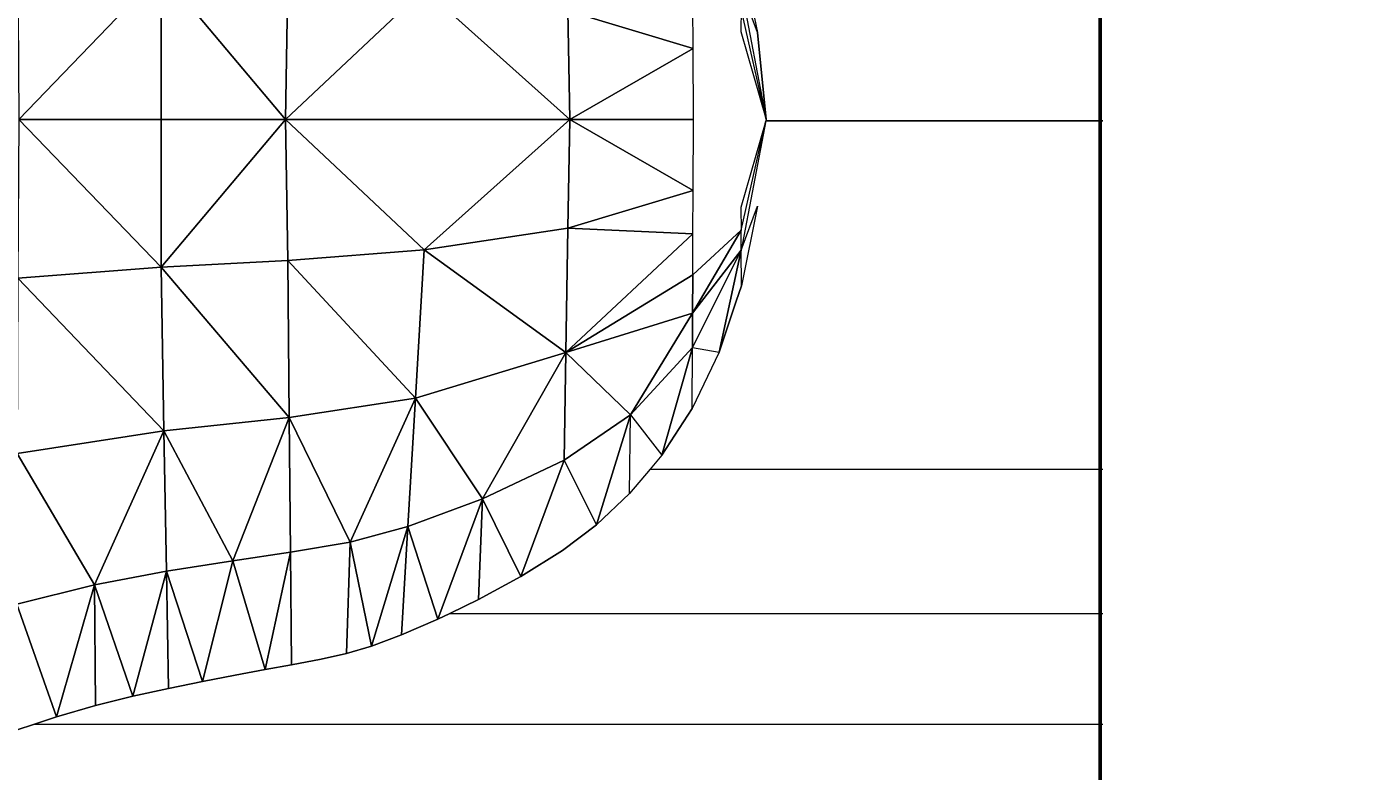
# Model space of a CAD drawing. Header units: millimetres. Extents: x 81693 to 98868, y 6565 to 11437.
# Drawn here: x 83415.905 to 83419.517, y 10806.839 to 10808.842 of the extents above; entities that cross this region are included whole.
import ezdxf

# ---------------------------------------------------------------- set-up
doc = ezdxf.new("R2010")
doc.units = ezdxf.units.MM
for name, color, linetype, lineweight in [('Cotas', 12, 'Continuous', 5), ('Moveis', 1, 'Continuous', 9), ('Parede Baixa', 5, 'Continuous', 50)]:
    doc.layers.add(name, color=color, linetype=linetype, lineweight=lineweight)
doc.styles.add('Valéria', font='romantic.ttf', dxfattribs={"height": 10})
doc.dimstyles.new('Cota - 50', dxfattribs={"dimtxt": 10, "dimasz": 5, "dimexe": 10, "dimexo": 20, "dimgap": 5, "dimtad": 1, "dimtxsty": 'Valéria', "dimblk": 'DOT', "dimcen": 0, "dimclrd": 12, "dimclre": 12, "dimclrt": 2, "dimazin": 2, "dimtfac": 1, "dimtix": 1, "dimtmove": 0, "dimatfit": 3, "dimldrblk": 'DOT', "dimfxl": 1, "dimarcsym": 0})

# ---------------------------------------------------------------- blocks, each defined once
blk = doc.blocks.new('o')
at = {"layer": 'Moveis'}
for points, invisible_edges in [([(12552.0413, 3259.6459), (12553.0141, 3260.0972), (12552.9707, 3259.8836)], 13), ([(12552.0413, 3259.6459), (12552.9707, 3259.8836), (12552.9473, 3259.6499)], 13), ([(12552.9482, 3259.6459), (12552.0413, 3259.6459), (12552.9473, 3259.6499)], 2), ([(12553.0281, 3259.1608), (12552.0413, 3259.6459), (12553.0141, 3259.2026)], 3), ([(12553.0141, 3259.2026), (12552.0413, 3259.6459), (12552.9707, 3259.4161)], 3), ([(12552.9707, 3259.4161), (12552.0413, 3259.6459), (12552.9482, 3259.6459)], 13), ([(12553.0147, 3259.2979), (12552.9707, 3259.4161), (12552.9482, 3259.6459)], 2), ([(12553.0147, 3259.2979), (12553.0281, 3259.1608), (12553.0141, 3259.2026)], 1), ([(12553.0281, 3259.1608), (12553.0147, 3259.2979), (12553.0739, 3259.0236)], 1), ([(12552.0413, 3258.7088), (12553.0281, 3259.1608), (12553.0739, 3259.0236)], 13), ([(12552.0413, 3258.7088), (12553.0739, 3259.0236), (12553.1464, 3258.8725)], 13), ([(12552.0413, 3258.7088), (12553.1464, 3258.8725), (12553.2278, 3258.7466)], 13), ([(12552.0413, 3258.7088), (12553.2278, 3258.7466), (12553.2596, 3258.7088)], 1), ([(12553.4913, 3258.7331), (12553.4955, 3258.4901), (12553.404, 3258.5593)], 1), ([(12553.4955, 3258.4901), (12553.4913, 3258.7331), (12553.6074, 3258.4201)], 1), ([(12552.0413, 3258.3206), (12553.2596, 3258.7088), (12553.3147, 3258.6432)], 13), ([(12552.0413, 3258.3206), (12553.3147, 3258.6432), (12553.404, 3258.5593)], 13), ([(12553.7102, 3258.6291), (12553.7985, 3258.3206), (12553.7212, 3258.3581)], 1), ([(12553.7985, 3258.3206), (12553.7102, 3258.6291), (12553.8305, 3258.3051)], 1), ([(12552.0413, 3258.3206), (12553.404, 3258.5593), (12553.4955, 3258.4901)], 13), ([(12554.2274, 3258.4853), (12554.0769, 3258.2127), (12554.067, 3258.5122)], 1), ([(12552.0413, 3258.3206), (12553.4955, 3258.4901), (12553.6074, 3258.4201)], 13), ([(12554.0769, 3258.2127), (12554.2274, 3258.4853), (12554.1444, 3258.1978)], 3), ([(12554.1444, 3258.1978), (12554.2274, 3258.4853), (12554.2248, 3258.1827)], 1), ([(12554.3823, 3258.462), (12554.3761, 3258.1542), (12554.2954, 3258.1695)], 1), ([(12554.3761, 3258.1542), (12554.3823, 3258.462), (12554.4636, 3258.1373)], 1), ([(12552.0413, 3258.3206), (12553.6074, 3258.4201), (12553.7212, 3258.3581)], 13), ([(12552.0413, 3258.3206), (12553.7212, 3258.3581), (12553.7985, 3258.3206)], 1), ([(12554.964, 3258.3453), (12554.916, 3258.0228), (12554.8567, 3258.0426)], 1), ([(12554.916, 3258.0228), (12554.964, 3258.3453), (12554.9651, 3258.0063)], 1), ([(12552.0413, 3258.0228), (12553.7985, 3258.3206), (12553.8305, 3258.3051)], 13), ([(12552.0413, 3258.0228), (12553.8305, 3258.3051), (12553.9286, 3258.2628)], 13), ([(12552.0413, 3258.0228), (12553.9286, 3258.2628), (12554.0092, 3258.2327)], 13), ([(12552.0413, 3258.0228), (12554.0092, 3258.2327), (12554.0769, 3258.2127)], 13), ([(12552.0413, 3258.0228), (12554.0769, 3258.2127), (12554.916, 3258.0228)], 3), ([(12554.916, 3258.0228), (12554.0769, 3258.2127), (12554.1444, 3258.1978)], 13), ([(12554.916, 3258.0228), (12554.1444, 3258.1978), (12554.2248, 3258.1827)], 13), ([(12554.916, 3258.0228), (12554.2248, 3258.1827), (12554.2954, 3258.1695)], 13), ([(12554.916, 3258.0228), (12554.2954, 3258.1695), (12554.3761, 3258.1542)], 13), ([(12554.916, 3258.0228), (12554.3761, 3258.1542), (12554.4636, 3258.1373)], 13), ([(12554.916, 3258.0228), (12554.4636, 3258.1373), (12554.5556, 3258.119)], 13), ([(12554.916, 3258.0228), (12554.5556, 3258.119), (12554.6519, 3258.098)], 13), ([(12554.916, 3258.0228), (12554.6519, 3258.098), (12554.7523, 3258.073)], 13), ([(12554.916, 3258.0228), (12554.7523, 3258.073), (12554.8567, 3258.0426)], 1), ([(12555.1252, 3257.9503), (12554.916, 3258.0228), (12554.9651, 3258.0063)], 1), ([(12552.0413, 3257.8355), (12555.1252, 3257.9503), (12555.2938, 3257.8971)], 13)]:
    blk.add_3dface(points, dxfattribs=dict(at, invisible_edges=invisible_edges))
for points in [[(12554.9611, 3260.0768), (12554.9582, 3259.6499), (12554.5757, 3260.0476)], [(12554.2411, 3259.6499), (12553.8673, 3260.0011), (12554.2343, 3260.0297)], [(12554.5757, 3260.0476), (12554.2411, 3259.6499), (12554.2343, 3260.0297)], [(12554.5757, 3259.6499), (12554.2411, 3259.6499), (12554.5757, 3260.0476)], [(12554.9582, 3259.6499), (12554.5757, 3259.6499), (12554.5757, 3260.0476)], [(12553.0147, 3260.0018), (12552.9473, 3259.6499), (12552.9707, 3259.8836)], [(12553.8673, 3260.0011), (12553.4754, 3259.6499), (12553.4806, 3259.9421)], [(12554.2411, 3259.6499), (12553.4754, 3259.6499), (12553.8673, 3260.0011)], [(12553.0154, 3259.8869), (12552.9473, 3259.6499), (12553.015, 3259.9474)], [(12553.4806, 3259.9421), (12553.144, 3259.8406), (12553.1444, 3259.9573)], [(12553.4806, 3259.9421), (12553.4754, 3259.6499), (12553.144, 3259.8406)], [(12553.4754, 3259.6499), (12553.1432, 3259.6499), (12553.144, 3259.8406)], [(12553.0154, 3259.4128), (12553.015, 3259.3523), (12552.9482, 3259.6459)], [(12553.4754, 3259.6499), (12553.144, 3259.4591), (12553.1432, 3259.6499)], [(12553.4806, 3259.3576), (12553.144, 3259.4591), (12553.4754, 3259.6499)], [(12554.2411, 3259.6499), (12553.8673, 3259.2987), (12553.4754, 3259.6499)], [(12553.8673, 3259.2987), (12553.4806, 3259.3576), (12553.4754, 3259.6499)], [(12554.2411, 3259.6499), (12554.2343, 3259.27), (12553.8673, 3259.2987)], [(12554.5757, 3259.2521), (12554.2343, 3259.27), (12554.2411, 3259.6499)], [(12554.5757, 3259.2521), (12554.2411, 3259.6499), (12554.5757, 3259.6499)], [(12554.9582, 3259.6499), (12554.5757, 3259.2521), (12554.5757, 3259.6499)], [(12554.9611, 3259.2229), (12554.5757, 3259.2521), (12554.9582, 3259.6499)], [(12553.4806, 3259.3576), (12553.1444, 3259.3424), (12553.144, 3259.4591)], [(12553.1453, 3259.1288), (12553.0147, 3259.2979), (12553.015, 3259.3523)], [(12553.1453, 3259.1288), (12553.015, 3259.3523), (12553.1449, 3259.2316)], [(12553.4863, 3259.0228), (12553.1444, 3259.3424), (12553.4806, 3259.3576)], [(12553.4863, 3259.0228), (12553.1449, 3259.2316), (12553.1444, 3259.3424)], [(12553.8673, 3259.2987), (12553.4863, 3259.0228), (12553.4806, 3259.3576)], [(12553.1457, 3259.036), (12553.0739, 3259.0236), (12553.0147, 3259.2979)], [(12553.1457, 3259.036), (12553.0147, 3259.2979), (12553.1453, 3259.1288)], [(12553.8909, 3258.9003), (12553.4863, 3259.0228), (12553.8673, 3259.2987)], [(12554.2343, 3259.27), (12553.8909, 3258.9003), (12553.8673, 3259.2987)], [(12554.2343, 3259.27), (12554.2306, 3258.8479), (12553.8909, 3258.9003)], [(12554.5757, 3259.2521), (12554.2306, 3258.8479), (12554.2343, 3259.27)], [(12553.4863, 3259.0228), (12553.1453, 3259.1288), (12553.1449, 3259.2316)], [(12554.5757, 3259.2521), (12554.5679, 3258.8119), (12554.2306, 3258.8479)], [(12554.9611, 3259.2229), (12554.5679, 3258.8119), (12554.5757, 3259.2521)], [(12554.9627, 3258.7512), (12554.5679, 3258.8119), (12554.9611, 3259.2229)], [(12553.4863, 3259.0228), (12553.3123, 3258.8548), (12553.1453, 3259.1288)], [(12553.3123, 3258.8548), (12553.1457, 3259.036), (12553.1453, 3259.1288)], [(12553.2278, 3258.7466), (12553.1464, 3258.8725), (12553.1457, 3259.036)], [(12553.3123, 3258.8548), (12553.2278, 3258.7466), (12553.1457, 3259.036)], [(12553.4913, 3258.7331), (12553.3123, 3258.8548), (12553.4863, 3259.0228)], [(12553.7102, 3258.6291), (12553.4913, 3258.7331), (12553.4863, 3259.0228)], [(12553.8909, 3258.9003), (12553.7102, 3258.6291), (12553.4863, 3259.0228)], [(12553.9113, 3258.5542), (12553.7102, 3258.6291), (12553.8909, 3258.9003)], [(12554.2306, 3258.8479), (12554.067, 3258.5122), (12553.8909, 3258.9003)], [(12554.067, 3258.5122), (12553.9113, 3258.5542), (12553.8909, 3258.9003)], [(12553.4913, 3258.7331), (12553.404, 3258.5593), (12553.3123, 3258.8548)], [(12553.404, 3258.5593), (12553.3147, 3258.6432), (12553.3123, 3258.8548)], [(12554.2306, 3258.8479), (12554.2274, 3258.4853), (12554.067, 3258.5122)], [(12554.3823, 3258.462), (12554.2274, 3258.4853), (12554.2306, 3258.8479)], [(12554.5679, 3258.8119), (12554.3823, 3258.462), (12554.2306, 3258.8479)], [(12554.5679, 3258.8119), (12554.5612, 3258.4341), (12554.3823, 3258.462)], [(12554.7549, 3258.3976), (12554.5612, 3258.4341), (12554.5679, 3258.8119)], [(12554.9627, 3258.7512), (12554.7549, 3258.3976), (12554.5679, 3258.8119)], [(12553.7102, 3258.6291), (12553.6074, 3258.4201), (12553.4913, 3258.7331)], [(12554.964, 3258.3453), (12554.7549, 3258.3976), (12554.9627, 3258.7512)], [(12553.7212, 3258.3581), (12553.6074, 3258.4201), (12553.7102, 3258.6291)], [(12553.9113, 3258.5542), (12553.8305, 3258.3051), (12553.7102, 3258.6291)], [(12553.9286, 3258.2628), (12553.8305, 3258.3051), (12553.9113, 3258.5542)], [(12554.0092, 3258.2327), (12553.9286, 3258.2628), (12553.9113, 3258.5542)], [(12554.067, 3258.5122), (12554.0092, 3258.2327), (12553.9113, 3258.5542)], [(12554.0769, 3258.2127), (12554.0092, 3258.2327), (12554.067, 3258.5122)], [(12554.2954, 3258.1695), (12554.2248, 3258.1827), (12554.2274, 3258.4853)], [(12554.3823, 3258.462), (12554.2954, 3258.1695), (12554.2274, 3258.4853)], [(12554.5612, 3258.4341), (12554.4636, 3258.1373), (12554.3823, 3258.462)], [(12554.5612, 3258.4341), (12554.5556, 3258.119), (12554.4636, 3258.1373)], [(12554.6519, 3258.098), (12554.5556, 3258.119), (12554.5612, 3258.4341)], [(12554.7549, 3258.3976), (12554.6519, 3258.098), (12554.5612, 3258.4341)], [(12554.7549, 3258.3976), (12554.7523, 3258.073), (12554.6519, 3258.098)], [(12554.8567, 3258.0426), (12554.7523, 3258.073), (12554.7549, 3258.3976)], [(12554.964, 3258.3453), (12554.8567, 3258.0426), (12554.7549, 3258.3976)]]:
    blk.add_3dface(points, dxfattribs=at)
blk = doc.blocks.new('_Dot')
at = {"color": 0, "linetype": 'ByBlock', "lineweight": -2}
blk.add_line((-0.5, 0), (-1, 0), dxfattribs=at)
at = {"color": 0, "linetype": 'ByBlock', "const_width": 0.5}
blk.add_lwpolyline([(-0.25, 0, 1), (0.25, 0, 1)], format="xyb", close=True, dxfattribs=at)
blk = doc.blocks.new('*D550')
at = {"layer": 'Cotas', "color": 12, "lineweight": -2, "transparency": 16777216}
for p, q in [((83438.7927, 10905.6965), (83499.591, 10905.6965)), ((83489.591, 10900.6965), (83489.591, 10650.6965)), ((83438.7927, 10645.6965), (83499.591, 10645.6965))]:
    blk.add_line(p, q, dxfattribs=at)
at = {"layer": 'Defpoints', "color": 0, "transparency": 16777216}
for p in [(83418.7927, 10905.6965), (83418.7927, 10645.6965), (83489.591, 10645.6965)]:
    blk.add_point(p, dxfattribs=at)
at = {"layer": 'Cotas', "color": 12, "lineweight": -2, "transparency": 16777216, "xscale": 5, "yscale": 5, "zscale": 5}
for p, rotation in [((83489.591, 10905.6965), 90), ((83489.591, 10645.6965), 270)]:
    blk.add_blockref('_Dot', p, dxfattribs=dict(at, rotation=rotation))
at = {"layer": 'Cotas', "color": 2, "transparency": 16777216, "insert": (83479.4431, 10775.6965), "char_height": 10, "attachment_point": 5, "rotation": 90, "style": 'Valéria'}
blk.add_mtext('260', dxfattribs=at)
blk = doc.blocks.new('*D605')
at = {"layer": 'Cotas', "color": 12, "lineweight": -2, "transparency": 16777216}
for p, q in [((83438.7927, 10920.6965), (83549.0171, 10920.6965)), ((83539.0171, 10915.6965), (83539.0171, 8485.6965)), ((83438.7927, 8480.6965), (83549.0171, 8480.6965))]:
    blk.add_line(p, q, dxfattribs=at)
at = {"layer": 'Defpoints', "color": 0, "transparency": 16777216}
for p in [(83418.7927, 10920.6965), (83418.7927, 8480.6965), (83539.0171, 8480.6965)]:
    blk.add_point(p, dxfattribs=at)
at = {"layer": 'Cotas', "color": 12, "lineweight": -2, "transparency": 16777216, "xscale": 5, "yscale": 5, "zscale": 5}
for p, rotation in [((83539.0171, 10920.6965), 90), ((83539.0171, 8480.6965), 270)]:
    blk.add_blockref('_Dot', p, dxfattribs=dict(at, rotation=rotation))
at = {"layer": 'Cotas', "color": 2, "transparency": 16777216, "insert": (83528.9062, 9700.6965), "char_height": 10, "attachment_point": 5, "rotation": 90, "style": 'Valéria'}
blk.add_mtext('2440', dxfattribs=at)
blk = doc.blocks.new('*D546')
at = {"layer": 'Cotas', "color": 12, "lineweight": -2, "transparency": 16777216}
for p, q in [((83428.1162, 11236.0702), (83397.5079, 11280.4623)), ((81917.3008, 10247.7147), (83399.068, 11269.3913)), ((81938.1162, 10208.7171), (81907.5079, 10253.1092))]:
    blk.add_line(p, q, dxfattribs=at)
at = {"layer": 'Defpoints', "color": 0, "transparency": 16777216}
for p in [(83403.1844, 11272.2295), (83439.4691, 11219.6047), (81949.4691, 10192.2516)]:
    blk.add_point(p, dxfattribs=at)
at = {"layer": 'Cotas', "color": 12, "lineweight": -2, "transparency": 16777216, "xscale": 5, "yscale": 5, "zscale": 5}
for p, rotation in [((83403.1844, 11272.2295), 34.58621303410529), ((81913.1844, 10244.8765), 214.5862130341053)]:
    blk.add_blockref('_Dot', p, dxfattribs=dict(at, rotation=rotation))
at = {"layer": 'Cotas', "color": 2, "transparency": 16777216, "insert": (82652.3988, 10766.9441), "char_height": 10, "attachment_point": 5, "rotation": 34.5862, "style": 'Valéria'}
blk.add_mtext('1815', dxfattribs=at)
blk = doc.blocks.new('*D547')
at = {"layer": 'Cotas', "color": 12, "lineweight": -2, "transparency": 16777216}
for p, q in [((83453.7927, 11227.8374), (83606.5888, 11227.8374)), ((83596.5888, 11222.8374), (83596.5888, 6978.6965)), ((83437.2294, 6973.6965), (83606.5888, 6973.6965))]:
    blk.add_line(p, q, dxfattribs=at)
at = {"layer": 'Defpoints', "color": 0, "transparency": 16777216}
for p in [(83433.7927, 11227.8374), (83417.2294, 6973.6965), (83596.5888, 6973.6965)]:
    blk.add_point(p, dxfattribs=at)
at = {"layer": 'Cotas', "color": 12, "lineweight": -2, "transparency": 16777216, "xscale": 5, "yscale": 5, "zscale": 5}
for p, rotation in [((83596.5888, 11227.8374), 90), ((83596.5888, 6973.6965), 270)]:
    blk.add_blockref('_Dot', p, dxfattribs=dict(at, rotation=rotation))
at = {"layer": 'Cotas', "color": 2, "transparency": 16777216, "insert": (83586.3965, 9100.767), "char_height": 10, "attachment_point": 5, "rotation": 90, "style": 'Valéria'}
blk.add_mtext('4254', dxfattribs=at)

msp = doc.modelspace()

# ---------------------------------------------------------------- linework, layer by layer
at = {"layer": 'Parede Baixa'}
msp.add_line((83418.7927, 10645.6965), (83418.7927, 10905.6965), dxfattribs=at)

# ---------------------------------------------------------------- block references
at = {"layer": 'Parede Baixa', "xscale": -1}
msp.add_blockref('o', (95970.8416, 7548.9425), dxfattribs=at)

# ---------------------------------------------------------------- dimensions: what is measured, and where the dimension line sits
at = {"layer": 'Cotas'}
dim = msp.add_aligned_dim(p1=(81949.4691, 10192.2516), p2=(83439.4691, 11219.6047), distance=63.9215, text='1815', dimstyle='Cota - 50', dxfattribs=at)
dim.commit()
dim.dimension.update_dxf_attribs({"geometry": '*D546', "text_midpoint": (82652.3988, 10766.9441)})
dim = msp.add_linear_dim(base=(83596.5888, 6973.6965), p1=(83433.7927, 11227.8374), p2=(83417.2294, 6973.6965), angle=90, text='4254', dimstyle='Cota - 50', dxfattribs=at)
dim.commit()
dim.dimension.update_dxf_attribs({"geometry": '*D547', "text_midpoint": (83586.3965, 9100.767)})
for base, p1, p2, picture, middle in [((83539.0171, 8480.6965), (83418.7927, 10920.6965), (83418.7927, 8480.6965), '*D605', (83528.9062, 9700.6965)), ((83489.591, 10645.6965), (83418.7927, 10905.6965), (83418.7927, 10645.6965), '*D550', (83479.4431, 10775.6965))]:
    dim = msp.add_linear_dim(base=base, p1=p1, p2=p2, angle=90, dimstyle='Cota - 50', dxfattribs=at)
    dim.commit()
    dim.dimension.update_dxf_attribs({"geometry": picture, "text_midpoint": middle})

doc.saveas('drawing.dxf')
